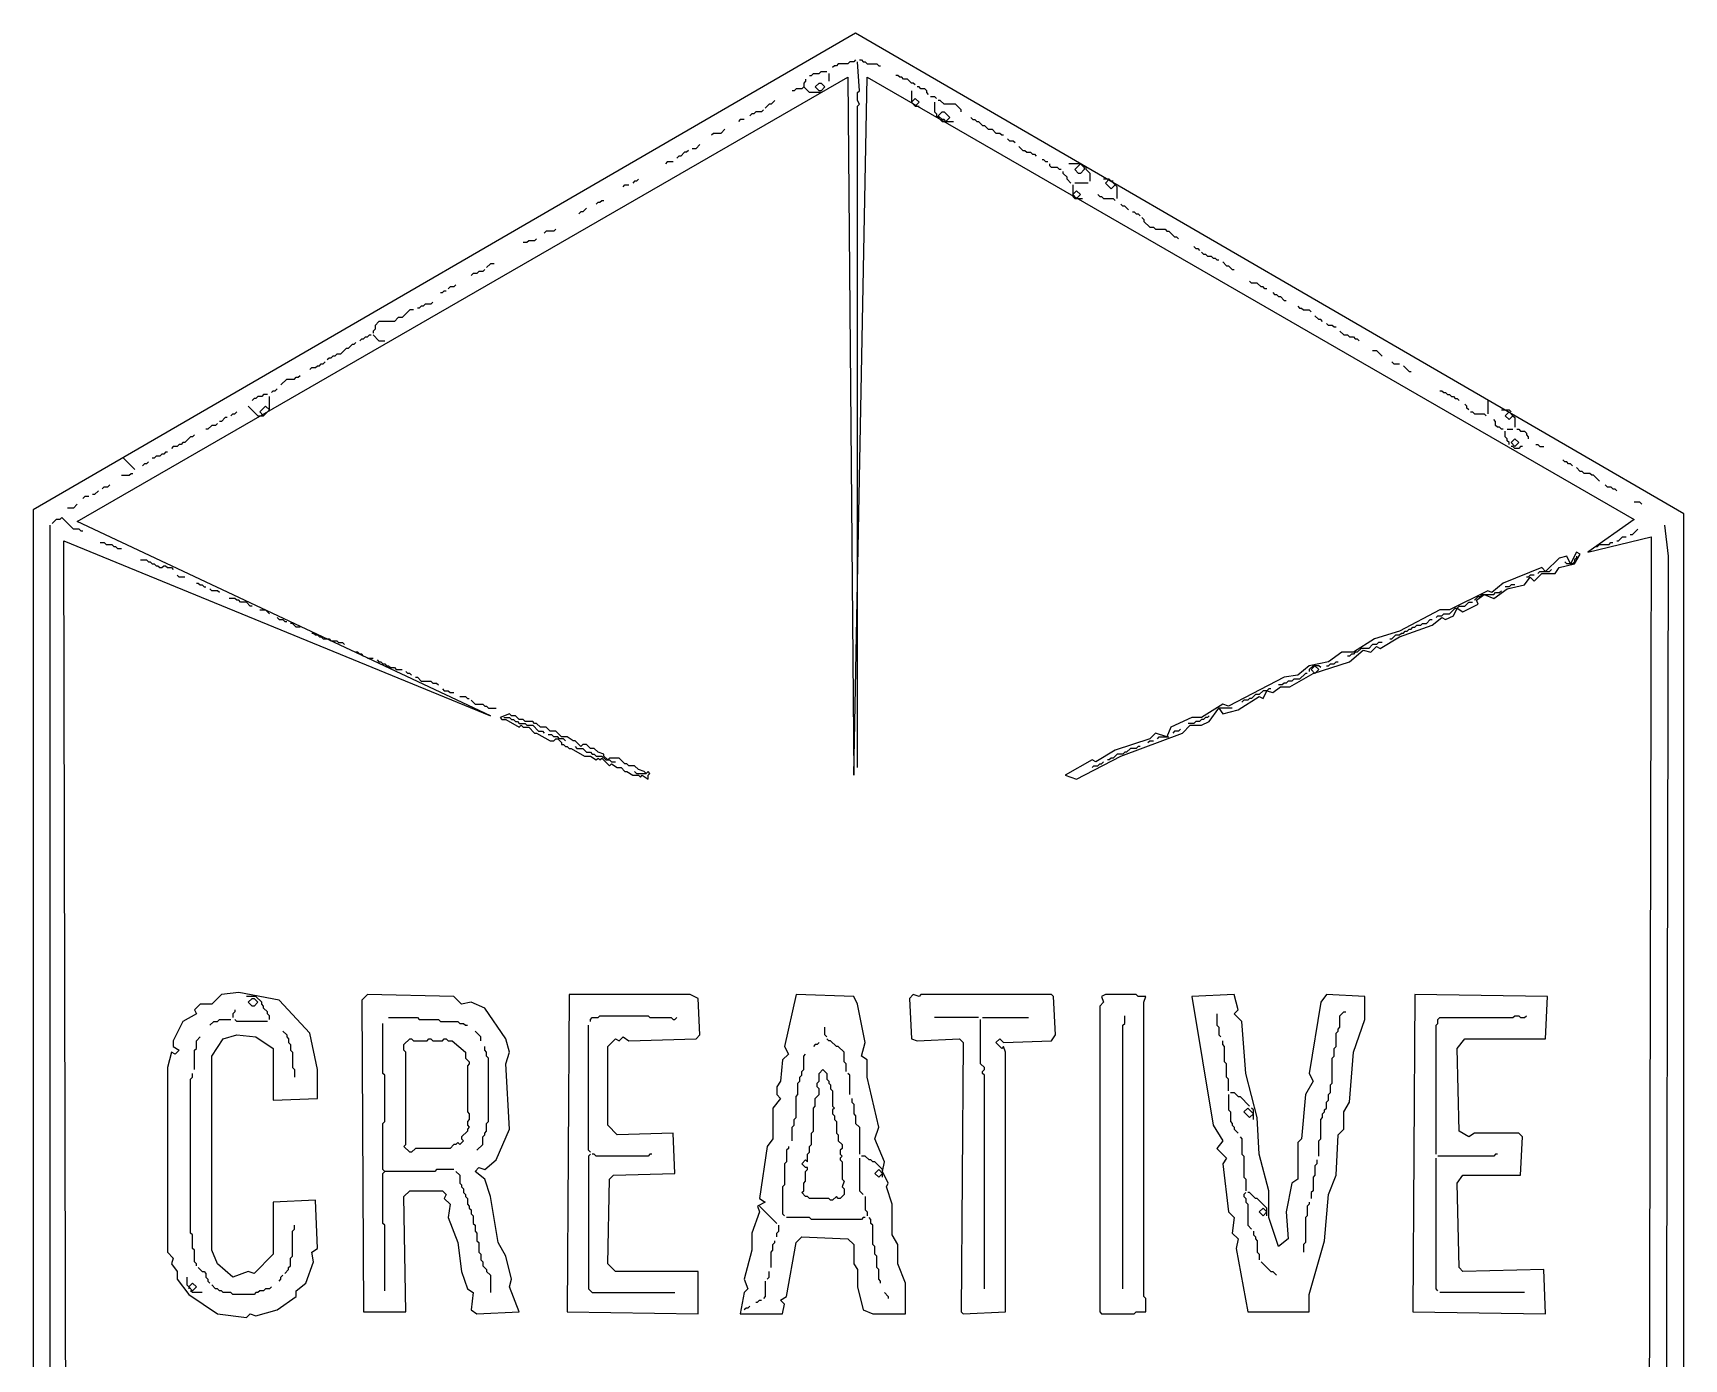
# Model space of a CAD drawing. Header units: millimetres. Extents: x 8 to 92, y 8 to 143.
# Drawn here: x 8.1 to 91.8, y 75.4 to 142.6 of the extents above; entities that cross this region are included whole.
import ezdxf

# ---------------------------------------------------------------- set-up
doc = ezdxf.new("R2010")
doc.units = ezdxf.units.MM
doc.layers.add('CENTERLINE', color=7, linetype='CONTINUOUS')

msp = doc.modelspace()

# ---------------------------------------------------------------- linework, layer by layer
at = {"layer": 'CENTERLINE'}
for points in [[(49.805068, 142.592593), (8.089669, 118.421053), (8.089669, 32.358674), (50, 8.187135), (91.812865, 32.358674), (91.812865, 118.226121)], [(49.415205, 140.350877), (49.707602, 104.97076), (50.389864, 140.350877), (89.278752, 117.933723), (86.939571, 116.276803), (90.155945, 117.05653), (89.961014, 33.820663), (87.426901, 34.405458), (89.376218, 32.748538), (50.389864, 10.42885), (50.194932, 44.931774), (49.415205, 10.42885), (9.844055, 33.820663), (9.649123, 116.861598), (31.28655, 107.992203), (10.331384, 117.836257)], [(47.758285, 139.863548), (47.953216, 140.05848), (48.050682, 140.05848), (48.245614, 139.863548), (48.050682, 139.668616), (47.953216, 139.668616)], [(52.631579, 139.083821), (52.826511, 139.278752), (53.021442, 139.083821), (52.826511, 138.888889)], [(53.996101, 138.401559), (54.191033, 138.596491), (54.288499, 138.596491), (54.580897, 138.304094), (54.385965, 138.109162), (54.288499, 138.206628), (54.191033, 138.206628)], [(61.208577, 135.964912), (61.403509, 135.769981), (61.403509, 135.672515), (61.208577, 135.477583), (61.111111, 135.477583), (60.916179, 135.672515)], [(62.475634, 134.990253), (62.670565, 135.185185), (62.962963, 134.892788), (62.768031, 134.697856)], [(60.818713, 134.405458), (61.013645, 134.60039), (61.208577, 134.405458), (61.013645, 134.210526)], [(19.883041, 123.684211), (20.077973, 123.489279), (19.785575, 123.196881), (19.590643, 123.391813)], [(82.748538, 123.196881), (82.94347, 123.391813), (83.138402, 123.196881), (82.94347, 123.001949)], [(83.040936, 121.832359), (83.235867, 122.02729), (83.430799, 121.832359), (83.235867, 121.637427)], [(86.549708, 116.179337), (86.354776, 116.276803), (86.062378, 115.692008), (85.867446, 116.081871), (85.477583, 115.984405), (84.795322, 115.302144), (84.60039, 115.497076), (82.651072, 114.717349), (82.066277, 114.230019), (81.871345, 114.327485), (79.922027, 113.352827), (79.434698, 113.352827), (77.387914, 112.280702), (76.120858, 111.890838), (75.048733, 111.208577), (74.463938, 111.208577), (73.781676, 110.721248), (72.807018, 110.526316), (72.222222, 110.038986), (71.539961, 109.94152), (68.71345, 108.479532), (68.421053, 108.576998), (67.348928, 107.894737), (66.861598, 107.894737), (65.789474, 107.407407), (65.594542, 106.920078), (65.009747, 107.11501), (64.717349, 106.822612), (62.962963, 106.237817), (61.988304, 105.653021), (61.793372, 105.750487), (60.42885, 104.97076), (61.013645, 104.775828), (63.255361, 105.945419), (66.374269, 107.11501), (66.764133, 107.504873), (67.348928, 107.504873), (67.738791, 107.699805), (68.226121, 108.382066), (68.421053, 108.089669), (69.20078, 108.2846), (70.272904, 108.966862), (70.467836, 108.869396), (70.662768, 109.259259), (70.955166, 109.161793), (71.345029, 109.454191), (71.832359, 109.454191), (73.001949, 110.136452), (74.853801, 110.721248), (75.536062, 111.306043), (75.925926, 111.208577), (76.218324, 111.500975), (76.413255, 111.403509), (77.387914, 111.988304), (79.044834, 112.573099), (79.532164, 112.962963), (79.727096, 112.865497), (80.116959, 113.060429), (80.311891, 113.450292), (80.604288, 113.255361), (81.384016, 113.645224), (81.28655, 113.840156), (81.676413, 114.132554), (82.163743, 113.937622), (82.846004, 114.424951), (83.723197, 114.619883), (84.015595, 115.009747), (84.210526, 114.814815), (84.60039, 115.204678), (85.282651, 115.204678), (85.477583, 115.497076), (86.25731, 115.692008)], [(72.904483, 110.331384), (73.099415, 110.526316), (73.294347, 110.331384), (73.099415, 110.136452)], [(31.773879, 107.894737), (31.871345, 107.797271), (32.066277, 107.797271), (32.748538, 107.407407), (32.846004, 107.504873), (32.94347, 107.407407), (33.235867, 107.407407), (33.528265, 107.11501), (33.625731, 107.11501), (34.307992, 106.725146), (34.502924, 106.725146), (34.60039, 106.822612), (34.697856, 106.822612), (34.892788, 106.62768), (34.892788, 106.530214), (34.990253, 106.530214), (35.087719, 106.432749), (35.185185, 106.432749), (35.282651, 106.335283), (35.380117, 106.335283), (36.062378, 105.945419), (36.354776, 105.945419), (36.647173, 105.750487), (36.744639, 105.847953), (36.842105, 105.750487), (36.939571, 105.847953), (37.329435, 105.45809), (37.426901, 105.555556), (37.719298, 105.360624), (37.91423, 105.360624), (38.109162, 105.165692), (38.206628, 105.165692), (38.499025, 104.97076), (38.791423, 104.97076), (38.888889, 104.873294), (38.986355, 104.97076), (39.278752, 104.775828), (39.278752, 104.97076), (39.376218, 105.068226), (39.278752, 105.165692), (39.181287, 105.068226), (39.083821, 105.165692), (38.791423, 105.263158), (38.596491, 105.45809), (38.304094, 105.45809), (38.206628, 105.555556), (38.109162, 105.555556), (37.816764, 105.847953), (37.329435, 105.847953), (37.231969, 105.750487), (37.037037, 105.945419), (37.037037, 106.042885), (36.744639, 106.140351), (36.549708, 106.335283), (36.354776, 106.335283), (36.159844, 106.530214), (35.964912, 106.530214), (35.867446, 106.432749), (35.575049, 106.725146), (35.477583, 106.725146), (35.185185, 106.920078), (34.892788, 106.920078), (34.60039, 107.212476), (34.307992, 107.212476), (34.11306, 107.407407), (33.820663, 107.407407), (33.625731, 107.602339), (33.528265, 107.602339), (33.430799, 107.699805), (33.040936, 107.699805), (32.94347, 107.797271), (32.748538, 107.797271), (32.553606, 107.992203), (32.358674, 107.992203), (32.261209, 108.089669)], [(18.518519, 93.957115), (17.641326, 93.859649), (17.153996, 93.37232), (16.569201, 93.37232), (16.276803, 93.079922), (16.374269, 92.88499), (15.692008, 92.495127), (15.204678, 91.520468), (15.204678, 91.22807), (15.497076, 91.033138), (15.302144, 90.838207), (15.107212, 90.935673), (14.912281, 90.155945), (14.912281, 80.79922), (15.204678, 80.506823), (15.107212, 80.214425), (15.39961, 79.824561), (15.39961, 79.434698), (15.984405, 78.654971), (17.446394, 77.680312), (18.908382, 77.48538), (19.103314, 77.680312), (19.395712, 77.582846), (20.467836, 77.875244), (21.442495, 78.557505), (21.442495, 78.849903), (21.929825, 79.239766), (22.319688, 80.311891), (22.222222, 80.79922), (22.51462, 80.994152), (22.417154, 83.430799), (20.272904, 83.333333), (20.272904, 80.701754), (19.298246, 79.727096), (19.005848, 79.824561), (18.226121, 79.532164), (17.446394, 80.214425), (17.153996, 80.896686), (17.153996, 90.740741), (17.738791, 91.617934), (18.421053, 91.812865), (19.395712, 91.7154), (20.272904, 91.130604), (20.272904, 88.499025), (22.51462, 88.596491), (22.51462, 90.05848), (22.124756, 91.910331), (20.565302, 93.567251)], [(25.048733, 93.859649), (24.756335, 93.567251), (24.853801, 77.777778), (26.998051, 77.777778), (26.900585, 83.625731), (27.192982, 83.918129), (28.849903, 83.918129), (29.044834, 83.723197), (28.947368, 83.528265), (29.239766, 83.235867), (29.1423, 82.553606), (29.62963, 81.28655), (29.824561, 79.824561), (30.116959, 78.947368), (30.409357, 78.752437), (30.311891, 77.875244), (30.604288, 77.680312), (32.748538, 77.777778), (32.261209, 79.044834), (32.358674, 79.434698), (32.066277, 80.604288), (31.676413, 81.28655), (31.28655, 83.625731), (30.994152, 84.502924), (30.506823, 84.892788), (30.701754, 85.087719), (30.994152, 84.990253), (31.578947, 85.477583), (32.261209, 87.037037), (32.066277, 90.350877), (32.261209, 90.935673), (32.066277, 91.617934), (30.994152, 93.177388), (30.311891, 93.469786), (29.824561, 93.37232), (29.434698, 93.762183)], [(35.282651, 93.859649), (35.185185, 77.777778), (41.812865, 77.680312), (41.812865, 79.824561), (37.621832, 79.824561), (37.231969, 80.214425), (37.329435, 84.502924), (37.524366, 84.697856), (40.643275, 84.795322), (40.545809, 86.842105), (37.719298, 86.744639), (37.231969, 87.231969), (37.231969, 91.22807), (37.621832, 91.617934), (37.816764, 91.520468), (38.011696, 91.7154), (38.304094, 91.520468), (41.7154, 91.617934), (41.910331, 91.812865), (41.812865, 93.664717), (41.423002, 93.859649)], [(46.783626, 93.859649), (46.19883, 91.22807), (46.393762, 90.838207), (46.101365, 90.545809), (46.003899, 89.473684), (45.808967, 89.181287), (45.808967, 88.791423), (46.003899, 88.596491), (45.614035, 88.109162), (45.614035, 86.549708), (45.321637, 86.159844), (44.931774, 83.528265), (45.224172, 83.333333), (44.834308, 83.138402), (44.931774, 82.846004), (44.54191, 81.773879), (44.54191, 80.896686), (44.152047, 79.434698), (44.346979, 78.947368), (44.152047, 78.752437), (43.957115, 77.680312), (46.101365, 77.680312), (46.19883, 78.167641), (46.003899, 78.362573), (46.296296, 78.557505), (46.783626, 81.28655), (47.076023, 81.578947), (49.415205, 81.481481), (49.707602, 81.189084), (49.707602, 80.214425), (49.902534, 79.922027), (49.902534, 79.044834), (50.194932, 77.875244), (50.682261, 77.680312), (52.339181, 77.680312), (52.339181, 79.239766), (51.949318, 80.214425), (51.949318, 81.189084), (51.65692, 81.676413), (51.65692, 83.235867), (51.364522, 84.11306), (51.461988, 84.307992), (51.169591, 84.892788), (51.267057, 85.380117), (50.779727, 86.549708), (50.974659, 87.134503), (50.389864, 89.668616), (50.389864, 90.545809), (50.097466, 90.740741), (50.292398, 91.423002), (49.902534, 93.37232), (49.707602, 93.762183)], [(52.729045, 93.859649), (52.534113, 93.664717), (52.631579, 91.617934), (52.923977, 91.520468), (55.068226, 91.617934), (55.263158, 91.423002), (55.165692, 77.777778), (55.263158, 77.680312), (57.407407, 77.777778), (57.407407, 90.935673), (57.309942, 91.22807), (57.212476, 91.130604), (56.920078, 91.423002), (57.11501, 91.617934), (57.309942, 91.423002), (59.746589, 91.520468), (59.94152, 91.812865), (59.844055, 93.762183), (59.746589, 93.859649), (53.118908, 93.859649), (53.021442, 93.762183)], [(62.475634, 93.859649), (62.280702, 93.762183), (62.378168, 93.469786), (62.183236, 93.274854), (62.183236, 77.777778), (62.280702, 77.680312), (63.937622, 77.680312), (64.035088, 77.777778), (64.522417, 77.777778), (64.522417, 78.460039), (64.424951, 78.557505), (64.424951, 93.469786), (64.522417, 93.762183), (64.132554, 93.762183), (64.035088, 93.859649)], [(66.861598, 93.762183), (67.933723, 87.231969), (68.421053, 86.452242), (68.128655, 86.062378), (68.615984, 85.575049), (68.421053, 85.282651), (68.71345, 82.846004), (69.005848, 82.553606), (68.908382, 81.773879), (69.20078, 81.481481), (69.103314, 80.994152), (69.688109, 77.777778), (72.807018, 77.777778), (72.807018, 78.654971), (73.586745, 81.384016), (73.781676, 83.723197), (74.17154, 84.697856), (74.269006, 86.744639), (74.561404, 87.037037), (74.561404, 87.91423), (74.853801, 88.401559), (75.048733, 90.935673), (75.633528, 92.592593), (75.633528, 93.762183), (73.684211, 93.859649), (73.391813, 93.469786), (72.807018, 89.863548), (73.001949, 89.473684), (72.612086, 88.791423), (72.417154, 86.549708), (72.222222, 86.354776), (72.222222, 84.502924), (71.929825, 84.307992), (71.637427, 82.846004), (71.734893, 81.481481), (71.247563, 81.091618), (70.760234, 82.553606), (70.760234, 83.918129), (70.272904, 85.769981), (70.175439, 87.621832), (69.590643, 89.863548), (69.395712, 92.495127), (69.005848, 92.88499), (69.20078, 93.079922), (69.005848, 93.859649)], [(78.167641, 93.859649), (78.070175, 77.777778), (84.795322, 77.680312), (84.697856, 79.922027), (80.604288, 79.824561), (80.409357, 80.019493), (80.311891, 84.307992), (80.604288, 84.697856), (83.528265, 84.697856), (83.625731, 86.647173), (83.430799, 86.842105), (81.189084, 86.842105), (80.896686, 86.647173), (80.409357, 86.939571), (80.311891, 91.130604), (80.701754, 91.617934), (84.795322, 91.617934), (84.892788, 93.762183)], [(19.005848, 93.469786), (19.20078, 93.664717), (19.298246, 93.664717), (19.493177, 93.469786), (19.298246, 93.274854), (19.20078, 93.274854)], [(27.192982, 91.617934), (27.290448, 91.617934), (27.387914, 91.520468), (28.070175, 91.520468), (28.167641, 91.617934), (28.265107, 91.617934), (28.362573, 91.520468), (28.849903, 91.520468), (28.947368, 91.617934), (29.044834, 91.617934), (29.1423, 91.520468), (29.337232, 91.520468), (30.019493, 90.935673), (30.019493, 90.643275), (30.214425, 90.448343), (30.214425, 90.350877), (30.116959, 90.253411), (30.116959, 87.91423), (30.214425, 87.816764), (30.214425, 87.524366), (30.116959, 87.426901), (30.116959, 87.231969), (30.214425, 87.134503), (30.116959, 87.037037), (30.116959, 86.939571), (29.824561, 86.647173), (29.824561, 86.549708), (29.922027, 86.452242), (29.727096, 86.25731), (29.62963, 86.354776), (29.532164, 86.25731), (29.434698, 86.25731), (29.239766, 86.062378), (27.48538, 86.062378), (27.290448, 85.867446), (27.192982, 85.867446), (26.900585, 86.159844), (26.998051, 86.25731), (26.998051, 90.935673), (26.900585, 91.033138), (26.900585, 91.325536)], [(48.148148, 90.05848), (48.34308, 89.863548), (48.34308, 89.57115), (48.440546, 89.473684), (48.440546, 89.376218), (48.538012, 89.278752), (48.538012, 89.083821), (48.635478, 88.986355), (48.635478, 88.206628), (48.732943, 88.109162), (48.635478, 88.011696), (48.635478, 87.816764), (48.732943, 87.719298), (48.732943, 87.524366), (48.830409, 87.426901), (48.830409, 86.842105), (48.927875, 86.744639), (48.927875, 86.452242), (49.122807, 86.25731), (49.122807, 86.062378), (49.025341, 85.964912), (49.025341, 85.769981), (49.122807, 85.672515), (49.025341, 85.575049), (49.025341, 85.477583), (49.122807, 85.380117), (49.122807, 84.502924), (49.220273, 84.405458), (49.122807, 84.11306), (49.220273, 84.015595), (49.220273, 83.723197), (49.025341, 83.528265), (48.927875, 83.528265), (48.830409, 83.625731), (48.635478, 83.430799), (48.538012, 83.430799), (48.440546, 83.528265), (47.465887, 83.528265), (47.368421, 83.625731), (47.270955, 83.625731), (47.076023, 83.820663), (47.173489, 83.918129), (47.173489, 84.307992), (47.270955, 84.405458), (47.270955, 84.892788), (47.368421, 84.990253), (47.368421, 85.087719), (47.270955, 85.087719), (47.076023, 85.282651), (47.270955, 85.477583), (47.368421, 85.380117), (47.368421, 85.769981), (47.465887, 85.867446), (47.465887, 86.159844), (47.563353, 86.25731), (47.563353, 86.842105), (47.660819, 86.939571), (47.660819, 88.109162), (47.758285, 88.206628), (47.758285, 88.596491), (47.953216, 88.791423), (47.953216, 89.083821), (47.85575, 89.181287), (47.85575, 89.376218), (47.953216, 89.473684), (47.953216, 89.863548)], [(69.493177, 87.91423), (69.688109, 88.109162), (69.980507, 87.816764), (69.785575, 87.621832)], [(50.779727, 84.795322), (50.974659, 84.990253), (51.169591, 84.795322), (50.974659, 84.60039)], [(70.272904, 82.846004), (70.467836, 83.040936), (70.662768, 82.846004), (70.467836, 82.651072)], [(15.984405, 79.044834), (16.179337, 79.239766), (16.374269, 79.044834), (16.179337, 78.849903)]]:
    msp.add_lwpolyline(points, close=True, dxfattribs=at)
for points in [[(49.805068, 141.22807), (49.707602, 141.130604), (49.512671, 141.130604), (49.415205, 141.033138), (48.927875, 141.033138), (48.830409, 140.935673), (48.732943, 140.935673), (48.635478, 140.838207)], [(49.902534, 105.360624), (49.902534, 138.888889), (50, 138.986355), (49.902534, 139.181287), (49.902534, 139.57115), (50, 139.668616), (49.902534, 141.130604)], [(50, 141.22807), (50.097466, 141.22807), (50.194932, 141.130604), (50.292398, 141.130604), (50.389864, 141.033138), (50.877193, 141.033138), (50.974659, 140.935673), (51.072125, 140.935673)], [(47.173489, 139.863548), (47.076023, 139.766082), (46.783626, 139.766082), (46.68616, 139.668616), (46.588694, 139.668616)], [(47.270955, 140.253411), (47.270955, 140.155945), (47.173489, 140.05848), (47.173489, 139.863548)], [(48.050682, 139.57115), (47.465887, 139.57115), (47.173489, 139.863548)], [(47.465887, 140.448343), (47.563353, 140.448343), (47.660819, 140.545809), (47.953216, 140.545809), (48.050682, 140.643275), (48.34308, 140.643275)], [(48.440546, 140.545809), (48.440546, 140.155945)], [(52.826511, 139.961014), (52.729045, 140.05848), (52.631579, 140.05848), (52.436647, 140.253411), (52.241715, 140.253411), (52.14425, 140.350877), (52.046784, 140.350877), (51.949318, 140.448343), (51.851852, 140.448343)], [(53.508772, 139.473684), (53.411306, 139.57115), (53.411306, 139.668616), (53.31384, 139.766082), (53.118908, 139.766082), (53.021442, 139.863548), (52.923977, 139.863548)], [(45.711501, 139.181287), (45.516569, 138.986355), (45.419103, 138.986355), (45.224172, 138.791423)], [(52.631579, 139.668616), (52.631579, 139.083821)], [(52.729045, 138.986355), (52.826511, 138.888889), (53.021442, 138.888889)], [(53.606238, 139.376218), (53.80117, 139.376218), (53.898635, 139.278752)], [(53.80117, 139.083821), (53.80117, 138.596491), (53.898635, 138.499025), (53.898635, 138.401559), (54.191033, 138.109162), (54.775828, 138.109162)], [(55.165692, 138.596491), (55.165692, 138.693957), (54.873294, 138.986355), (54.288499, 138.986355), (54.093567, 139.181287), (53.996101, 139.181287)], [(44.152047, 138.206628), (43.957115, 138.206628), (43.859649, 138.109162)], [(45.126706, 138.693957), (45.02924, 138.596491), (44.736842, 138.596491), (44.639376, 138.499025), (44.54191, 138.499025), (44.444444, 138.401559)], [(55.653021, 138.304094), (55.750487, 138.206628), (55.847953, 138.206628), (55.945419, 138.109162), (56.042885, 138.109162), (56.237817, 137.91423), (56.335283, 137.91423), (56.530214, 137.719298), (56.725146, 137.719298), (56.920078, 137.524366), (57.11501, 137.524366), (57.212476, 137.426901), (57.309942, 137.426901)], [(42.495127, 137.426901), (42.592593, 137.524366), (42.982456, 137.524366), (43.177388, 137.719298)], [(41.325536, 136.647173), (41.22807, 136.549708), (41.130604, 136.549708), (40.935673, 136.354776), (40.838207, 136.354776), (40.740741, 136.25731)], [(41.520468, 136.744639), (41.7154, 136.744639), (41.910331, 136.939571)], [(57.504873, 137.231969), (57.602339, 137.134503), (57.797271, 137.134503), (57.894737, 137.037037)], [(58.089669, 136.842105), (58.2846, 136.647173), (58.382066, 136.647173), (58.479532, 136.549708), (58.674464, 136.549708), (58.77193, 136.452242), (58.869396, 136.452242), (58.966862, 136.354776)], [(40.545809, 136.062378), (40.253411, 136.062378), (40.155945, 135.964912)], [(59.551657, 136.062378), (59.454191, 136.062378), (59.356725, 136.159844), (59.259259, 136.159844)], [(60.233918, 135.672515), (60.136452, 135.672515), (60.038986, 135.769981), (59.746589, 135.769981), (59.649123, 135.867446), (59.649123, 135.964912)], [(61.208577, 135.964912), (60.623782, 135.964912)], [(61.695906, 135.087719), (61.695906, 135.477583), (61.500975, 135.672515), (61.500975, 135.769981), (61.403509, 135.867446)], [(38.011696, 134.795322), (38.109162, 134.892788), (38.304094, 134.892788)], [(38.791423, 135.185185), (38.693957, 135.087719), (38.596491, 135.087719), (38.499025, 134.990253)], [(60.721248, 134.990253), (60.526316, 135.185185), (60.526316, 135.282651), (60.331384, 135.477583), (60.331384, 135.575049)], [(60.818713, 134.892788), (60.818713, 134.307992), (60.916179, 134.210526), (61.306043, 134.210526)], [(61.598441, 134.990253), (60.916179, 134.990253)], [(62.865497, 135.087719), (62.768031, 135.087719), (62.670565, 135.185185), (62.378168, 135.185185)], [(63.060429, 134.210526), (63.060429, 134.795322), (62.962963, 134.892788), (62.962963, 134.990253)], [(36.647173, 133.918129), (36.744639, 134.015595), (36.842105, 134.015595), (36.939571, 134.11306), (37.037037, 134.11306)], [(62.08577, 134.405458), (62.183236, 134.307992), (62.280702, 134.307992), (62.378168, 134.210526), (62.865497, 134.210526), (62.962963, 134.11306)], [(36.159844, 133.723197), (35.964912, 133.528265), (35.867446, 133.528265), (35.769981, 133.430799)], [(63.645224, 133.625731), (63.450292, 133.820663), (63.352827, 133.820663), (63.255361, 133.918129)], [(63.840156, 133.528265), (63.937622, 133.528265), (64.035088, 133.430799), (64.132554, 133.430799), (64.230019, 133.333333)], [(64.327485, 133.235867), (64.424951, 133.138402), (64.424951, 133.040936), (64.717349, 132.748538), (64.912281, 132.748538), (65.009747, 132.651072), (65.497076, 132.651072), (65.594542, 132.553606), (65.692008, 132.553606), (65.984405, 132.261209), (66.081871, 132.261209), (66.179337, 132.163743)], [(34.60039, 132.651072), (34.502924, 132.553606), (34.11306, 132.553606), (34.015595, 132.45614)], [(33.625731, 132.163743), (33.528265, 132.066277), (33.235867, 132.066277), (33.138402, 131.968811), (32.94347, 131.968811)], [(66.959064, 131.773879), (67.05653, 131.676413), (67.153996, 131.676413), (67.251462, 131.578947)], [(67.348928, 131.481481), (67.446394, 131.384016), (67.54386, 131.384016), (67.641326, 131.28655), (67.836257, 131.28655), (67.933723, 131.189084), (68.031189, 131.189084), (68.128655, 131.091618), (68.226121, 131.091618)], [(31.481481, 130.896686), (31.28655, 130.896686), (31.091618, 130.701754)], [(68.421053, 130.994152), (68.615984, 130.79922), (68.71345, 130.79922), (68.908382, 130.604288), (69.005848, 130.604288)], [(29.532164, 129.824561), (29.434698, 129.727096), (29.239766, 129.727096), (29.1423, 129.62963)], [(30.994152, 130.604288), (30.896686, 130.506823), (30.701754, 130.506823), (30.604288, 130.409357), (30.409357, 130.409357), (30.311891, 130.311891)], [(70.662768, 129.62963), (70.565302, 129.62963), (70.467836, 129.727096), (70.37037, 129.727096), (70.175439, 129.922027), (69.883041, 129.922027), (69.785575, 130.019493)], [(28.362573, 128.947368), (28.265107, 128.849903), (27.97271, 128.849903), (27.875244, 128.752437), (27.777778, 128.752437), (27.680312, 128.654971), (27.582846, 128.654971)], [(28.752437, 129.434698), (28.849903, 129.434698), (28.947368, 129.532164), (29.044834, 129.532164)], [(70.955166, 129.434698), (71.052632, 129.337232), (71.150097, 129.337232), (71.247563, 129.239766), (71.345029, 129.239766), (71.539961, 129.044834), (71.637427, 129.044834)], [(27.387914, 128.557505), (27.192982, 128.557505), (26.803119, 128.167641), (26.608187, 128.167641), (26.413255, 127.97271), (25.633528, 127.97271), (25.438596, 127.777778), (25.438596, 127.582846), (25.341131, 127.48538), (25.341131, 127.387914)], [(72.222222, 128.752437), (72.319688, 128.654971), (72.417154, 128.654971), (72.51462, 128.557505), (72.807018, 128.557505), (72.904483, 128.460039)], [(73.489279, 127.97271), (73.391813, 128.070175), (73.294347, 128.070175), (73.099415, 128.265107)], [(24.658869, 126.998051), (24.756335, 127.095517), (24.853801, 127.095517), (24.951267, 127.192982), (25.048733, 127.192982), (25.146199, 127.290448), (25.243665, 127.290448)], [(25.341131, 127.290448), (25.633528, 126.998051), (25.925926, 126.998051)], [(74.17154, 127.680312), (74.074074, 127.680312), (73.976608, 127.777778), (73.781676, 127.777778), (73.684211, 127.875244)], [(74.366472, 127.48538), (74.561404, 127.290448), (74.756335, 127.290448), (74.853801, 127.192982), (75.048733, 127.192982), (75.146199, 127.095517), (75.243665, 127.095517), (75.341131, 126.998051)], [(24.463938, 126.900585), (24.366472, 126.803119), (24.269006, 126.803119), (24.074074, 126.608187), (23.976608, 126.608187), (23.684211, 126.315789), (23.489279, 126.315789), (23.391813, 126.218324), (23.294347, 126.218324), (23.196881, 126.120858), (23.099415, 126.120858), (23.001949, 126.023392)], [(76.023392, 126.510721), (76.218324, 126.510721), (76.510721, 126.218324)], [(22.124756, 125.536062), (22.222222, 125.633528), (22.417154, 125.633528), (22.51462, 125.730994), (22.612086, 125.730994), (22.709552, 125.82846), (22.807018, 125.82846), (22.904483, 125.925926)], [(76.998051, 125.925926), (77.095517, 125.82846), (77.387914, 125.82846)], [(77.582846, 125.730994), (77.875244, 125.438596), (77.97271, 125.438596)], [(20.662768, 124.756335), (20.955166, 125.048733), (21.345029, 125.048733), (21.442495, 125.146199), (21.539961, 125.146199), (21.637427, 125.243665)], [(19.980507, 124.269006), (19.785575, 124.269006), (19.688109, 124.17154), (19.493177, 124.17154), (19.395712, 124.074074), (19.298246, 124.074074), (19.20078, 123.976608)], [(19.883041, 123.294347), (20.077973, 123.489279), (20.077973, 124.17154)], [(20.175439, 124.366472), (20.272904, 124.463938), (20.37037, 124.463938), (20.467836, 124.561404)], [(79.434698, 124.463938), (79.532164, 124.463938), (79.62963, 124.366472), (79.727096, 124.366472), (79.824561, 124.269006), (79.922027, 124.269006), (80.019493, 124.17154), (80.116959, 124.17154), (80.214425, 124.074074), (80.311891, 124.074074), (80.409357, 123.976608)], [(81.871345, 123.976608), (81.871345, 123.294347)], [(17.933723, 123.099415), (17.836257, 123.099415), (17.641326, 122.904483), (17.54386, 122.904483)], [(18.128655, 123.196881), (18.226121, 123.294347), (18.323587, 123.294347), (18.421053, 123.391813)], [(19.005848, 123.684211), (19.493177, 123.196881), (19.785575, 123.196881)], [(80.896686, 123.489279), (80.79922, 123.586745), (80.79922, 123.684211), (80.701754, 123.781676)], [(80.994152, 123.391813), (81.091618, 123.391813), (81.189084, 123.294347), (81.676413, 123.294347), (81.773879, 123.196881)], [(82.553606, 123.489279), (82.94347, 123.489279), (83.040936, 123.391813)], [(83.138402, 123.196881), (83.235867, 123.099415), (83.235867, 122.612086)], [(17.446394, 122.807018), (17.348928, 122.709552), (17.153996, 122.709552), (16.959064, 122.51462), (16.861598, 122.51462)], [(82.651072, 122.51462), (82.553606, 122.51462), (82.45614, 122.612086), (82.358674, 122.612086), (82.261209, 122.709552), (82.261209, 122.904483), (82.163743, 123.001949)], [(82.94347, 121.734893), (82.94347, 121.832359), (82.846004, 121.929825), (82.846004, 122.02729), (82.748538, 122.124756), (82.748538, 122.417154)], [(82.846004, 122.51462), (83.138402, 122.51462)], [(83.333333, 122.51462), (83.430799, 122.51462), (83.528265, 122.417154), (83.723197, 122.417154), (83.820663, 122.319688), (83.820663, 122.222222), (83.918129, 122.124756), (83.918129, 122.02729)], [(16.276803, 122.222222), (16.179337, 122.124756), (16.081871, 122.124756), (15.789474, 121.832359), (15.692008, 121.832359), (15.594542, 121.734893), (15.497076, 121.734893), (15.39961, 121.637427), (15.204678, 121.637427), (15.107212, 121.539961)], [(83.625731, 121.637427), (83.528265, 121.637427), (83.430799, 121.539961), (83.235867, 121.539961), (83.138402, 121.637427), (83.040936, 121.637427)], [(84.307992, 121.734893), (84.405458, 121.734893), (84.502924, 121.637427), (84.697856, 121.637427)], [(12.670565, 121.052632), (13.255361, 120.467836)], [(13.937622, 120.8577), (13.840156, 120.760234), (13.74269, 120.760234), (13.645224, 120.662768)], [(14.912281, 121.345029), (14.814815, 121.345029), (14.717349, 121.247563), (14.619883, 121.247563), (14.522417, 121.150097), (14.327485, 121.150097), (14.230019, 121.052632), (14.132554, 121.052632)], [(86.159844, 120.662768), (86.062378, 120.760234), (85.964912, 120.760234), (85.867446, 120.8577), (85.769981, 120.8577), (85.672515, 120.955166)], [(87.524366, 119.883041), (87.231969, 120.175439), (87.134503, 120.175439), (87.037037, 120.272904), (86.744639, 120.272904), (86.647173, 120.37037), (86.549708, 120.37037), (86.354776, 120.565302)], [(12.573099, 120.175439), (12.962963, 120.175439), (13.060429, 120.272904), (13.157895, 120.272904)], [(10.916179, 119.103314), (10.721248, 119.103314), (10.623782, 119.005848)], [(11.403509, 119.395712), (11.208577, 119.20078), (11.111111, 119.20078)], [(11.598441, 119.493177), (11.695906, 119.590643), (11.890838, 119.590643), (11.988304, 119.688109)], [(87.816764, 119.688109), (87.91423, 119.590643), (88.109162, 119.590643), (88.206628, 119.493177), (88.304094, 119.493177), (88.401559, 119.395712)], [(10.331384, 118.71345), (10.136452, 118.518519), (9.844055, 118.518519)], [(89.668616, 118.71345), (89.57115, 118.810916), (89.278752, 118.810916)], [(8.966862, 33.333333), (8.966862, 117.641326)], [(9.551657, 118.031189), (9.454191, 117.933723), (9.259259, 117.933723), (9.064327, 117.738791)], [(10.623782, 117.348928), (10.526316, 117.348928), (10.42885, 117.446394), (10.136452, 117.446394), (9.551657, 118.031189)], [(89.473684, 117.446394), (89.181287, 117.153996), (89.083821, 117.153996)], [(90.838207, 33.138402), (91.033138, 116.081871), (90.838207, 117.641326)], [(11.500975, 116.764133), (11.695906, 116.764133), (11.793372, 116.666667), (12.08577, 116.666667), (12.183236, 116.569201), (12.280702, 116.569201), (12.378168, 116.471735), (12.573099, 116.471735)], [(87.329435, 116.569201), (87.426901, 116.569201), (87.524366, 116.666667), (88.011696, 116.666667), (88.109162, 116.764133), (88.206628, 116.764133)], [(88.401559, 116.861598), (88.499025, 116.861598), (88.693957, 117.05653), (88.888889, 117.05653)], [(13.547758, 115.88694), (13.840156, 115.88694), (13.937622, 115.789474), (14.035088, 115.789474), (14.132554, 115.692008), (14.230019, 115.692008), (14.327485, 115.594542), (14.424951, 115.594542), (14.522417, 115.497076), (14.619883, 115.497076), (14.717349, 115.594542), (14.814815, 115.594542), (14.912281, 115.497076), (15.107212, 115.497076), (15.204678, 115.39961)], [(86.354776, 116.081871), (86.354776, 115.984405), (86.25731, 115.88694), (86.25731, 115.789474), (86.159844, 115.692008), (85.867446, 115.692008), (85.769981, 115.789474)], [(15.789474, 115.009747), (15.497076, 115.009747), (15.39961, 115.107212)], [(16.374269, 114.717349), (16.471735, 114.717349), (16.569201, 114.619883), (16.666667, 114.619883), (16.764133, 114.522417), (16.861598, 114.522417)], [(84.210526, 115.107212), (84.015595, 115.107212), (83.918129, 115.009747), (83.820663, 115.009747)], [(84.405458, 115.204678), (84.502924, 115.302144), (84.990253, 115.302144), (85.087719, 115.39961)], [(17.54386, 114.230019), (17.446394, 114.327485), (17.153996, 114.327485), (17.05653, 114.424951)], [(19.20078, 113.547758), (19.103314, 113.547758), (18.908382, 113.74269), (18.615984, 113.74269), (18.518519, 113.840156), (18.421053, 113.840156), (18.323587, 113.937622), (18.031189, 113.937622)], [(81.189084, 113.840156), (81.384016, 114.035088), (81.481481, 114.035088), (81.578947, 114.132554), (82.163743, 114.132554), (82.261209, 114.230019), (82.45614, 114.230019), (82.553606, 114.327485)], [(83.235867, 114.619883), (83.040936, 114.619883), (82.94347, 114.522417), (82.748538, 114.522417)], [(19.590643, 113.352827), (19.883041, 113.352827), (20.077973, 113.157895)], [(79.239766, 112.962963), (79.337232, 113.060429), (79.532164, 113.060429), (79.62963, 113.157895), (79.922027, 113.157895), (80.214425, 113.450292), (80.311891, 113.450292), (80.409357, 113.547758), (80.701754, 113.547758), (80.896686, 113.74269), (81.091618, 113.74269)], [(20.467836, 112.962963), (20.565302, 112.865497), (20.760234, 112.865497), (20.8577, 112.768031), (20.955166, 112.768031)], [(21.637427, 112.475634), (21.442495, 112.475634), (21.247563, 112.670565), (21.150097, 112.670565)], [(76.900585, 111.890838), (76.998051, 111.890838), (77.192982, 112.08577), (77.387914, 112.08577), (77.48538, 112.183236), (77.582846, 112.183236), (77.680312, 112.280702), (77.777778, 112.280702), (77.875244, 112.378168), (77.97271, 112.378168), (78.070175, 112.475634), (78.167641, 112.475634), (78.265107, 112.573099), (78.460039, 112.573099), (78.557505, 112.670565), (78.752437, 112.670565), (78.947368, 112.865497), (79.044834, 112.865497)], [(22.222222, 112.183236), (22.319688, 112.183236), (22.417154, 112.08577), (22.51462, 112.08577), (22.612086, 111.988304), (22.709552, 111.988304), (22.807018, 111.890838), (23.099415, 111.890838), (23.196881, 111.793372), (23.489279, 111.793372), (23.586745, 111.695906), (23.781676, 111.695906), (23.879142, 111.598441)], [(76.510721, 111.695906), (76.315789, 111.695906), (76.218324, 111.598441), (76.023392, 111.598441), (75.82846, 111.403509), (75.438596, 111.403509), (75.243665, 111.208577), (75.146199, 111.208577), (75.048733, 111.111111), (74.951267, 111.111111), (74.853801, 111.013645), (74.756335, 111.013645)], [(24.853801, 111.013645), (24.756335, 111.111111), (24.658869, 111.111111), (24.561404, 111.208577), (24.463938, 111.208577)], [(25.048733, 110.916179), (25.341131, 110.916179)], [(25.536062, 110.818713), (25.633528, 110.721248), (25.730994, 110.721248), (25.82846, 110.623782), (25.925926, 110.623782), (26.023392, 110.526316), (26.120858, 110.526316), (26.218324, 110.42885), (26.413255, 110.42885), (26.510721, 110.331384), (26.803119, 110.331384)], [(73.391813, 110.42885), (73.294347, 110.526316), (73.001949, 110.526316), (72.807018, 110.331384), (72.807018, 110.233918)], [(73.684211, 110.526316), (73.781676, 110.526316), (73.879142, 110.623782), (74.074074, 110.623782), (74.17154, 110.721248), (74.269006, 110.721248)], [(27.290448, 110.038986), (27.192982, 110.136452), (27.095517, 110.136452), (26.998051, 110.233918)], [(27.48538, 109.94152), (27.582846, 109.94152), (27.777778, 109.746589), (28.265107, 109.746589), (28.362573, 109.649123), (28.557505, 109.649123), (28.654971, 109.551657)], [(72.709552, 110.136452), (72.612086, 110.136452), (72.319688, 109.844055), (72.02729, 109.844055), (71.929825, 109.746589), (71.734893, 109.746589), (71.637427, 109.649123), (71.539961, 109.649123), (71.442495, 109.551657), (71.247563, 109.551657)], [(28.849903, 109.356725), (28.947368, 109.259259), (29.1423, 109.259259), (29.239766, 109.161793), (29.434698, 109.161793)], [(29.727096, 108.966862), (30.019493, 108.966862), (30.116959, 108.869396), (30.214425, 108.869396)], [(70.8577, 109.356725), (70.760234, 109.356725), (70.662768, 109.259259), (70.467836, 109.259259), (70.272904, 109.064327), (70.077973, 109.064327), (69.883041, 108.869396), (69.785575, 108.869396), (69.688109, 108.77193), (69.493177, 108.77193), (69.395712, 108.674464)], [(30.311891, 108.77193), (30.506823, 108.576998), (30.896686, 108.576998), (30.994152, 108.479532), (31.091618, 108.479532), (31.189084, 108.382066), (31.578947, 108.382066)], [(68.908382, 108.382066), (68.226121, 108.382066)], [(31.968811, 107.894737), (32.261209, 107.894737), (32.358674, 107.797271), (32.45614, 107.797271), (32.553606, 107.699805), (32.651072, 107.699805), (32.748538, 107.602339), (33.040936, 107.602339), (33.138402, 107.504873), (33.430799, 107.504873), (33.723197, 107.212476), (33.918129, 107.212476), (34.015595, 107.11501)], [(66.276803, 107.309942), (66.179337, 107.212476), (65.984405, 107.212476), (65.88694, 107.11501)], [(67.738791, 107.992203), (67.641326, 107.894737), (67.54386, 107.894737), (67.446394, 107.797271), (67.348928, 107.797271), (67.251462, 107.699805), (67.05653, 107.699805), (66.959064, 107.602339), (66.666667, 107.602339)], [(35.087719, 106.725146), (34.990253, 106.822612), (34.795322, 106.822612), (34.697856, 106.920078), (34.502924, 106.920078), (34.405458, 107.017544), (34.210526, 107.017544)], [(35.575049, 106.432749), (35.672515, 106.335283), (35.964912, 106.335283), (36.159844, 106.140351), (36.354776, 106.140351), (36.452242, 106.042885), (36.549708, 106.042885), (36.647173, 105.945419), (36.939571, 105.945419), (37.134503, 105.750487), (37.329435, 105.750487), (37.426901, 105.653021), (37.621832, 105.653021)], [(64.230019, 106.432749), (64.132554, 106.432749), (64.035088, 106.335283), (63.74269, 106.335283), (63.547758, 106.140351), (63.450292, 106.140351), (63.352827, 106.042885), (63.060429, 106.042885), (62.865497, 105.847953), (62.768031, 105.847953), (62.670565, 105.750487), (62.573099, 105.750487)], [(64.619883, 106.62768), (64.717349, 106.725146), (64.912281, 106.725146)], [(65.107212, 106.822612), (65.204678, 106.920078), (65.692008, 106.920078)], [(61.793372, 105.360624), (61.890838, 105.45809), (62.08577, 105.45809), (62.183236, 105.555556), (62.280702, 105.555556), (62.378168, 105.653021)], [(38.596491, 105.165692), (38.693957, 105.068226), (39.181287, 105.068226)], [(18.323587, 93.079922), (18.323587, 92.982456), (18.226121, 92.88499), (18.226121, 92.690058)], [(20.077973, 92.592593), (20.077973, 92.787524), (19.980507, 92.88499), (19.980507, 92.982456), (19.785575, 93.177388), (19.785575, 93.274854), (19.688109, 93.37232), (19.688109, 93.469786), (19.395712, 93.762183), (18.908382, 93.762183)], [(73.294347, 85.672515), (73.294347, 86.452242), (73.391813, 86.549708), (73.391813, 87.524366), (73.489279, 87.621832), (73.489279, 87.816764), (73.586745, 87.91423), (73.586745, 88.011696), (73.684211, 88.109162), (73.684211, 88.401559), (73.781676, 88.499025), (73.781676, 88.791423), (73.879142, 88.888889), (73.879142, 89.278752), (73.976608, 89.376218), (73.976608, 90.643275), (74.074074, 90.740741), (74.074074, 91.130604), (74.17154, 91.22807), (74.17154, 91.910331), (74.269006, 92.007797), (74.269006, 92.105263), (74.366472, 92.202729), (74.366472, 92.787524), (74.561404, 92.982456), (74.658869, 92.982456)], [(17.05653, 92.300195), (17.251462, 92.495127), (17.446394, 92.495127), (17.54386, 92.592593), (18.128655, 92.592593)], [(19.980507, 92.495127), (18.421053, 92.495127), (18.323587, 92.592593)], [(25.925926, 84.892788), (25.82846, 84.990253), (25.82846, 87.329435), (25.925926, 87.426901), (25.925926, 89.766082), (25.82846, 89.863548), (25.82846, 92.397661)], [(26.120858, 92.690058), (27.582846, 92.690058), (27.680312, 92.592593), (28.654971, 92.592593), (28.752437, 92.495127), (29.62963, 92.495127), (29.727096, 92.397661), (29.922027, 92.397661), (30.019493, 92.300195), (30.116959, 92.300195)], [(36.354776, 85.867446), (36.25731, 85.964912), (36.25731, 92.300195)], [(36.354776, 92.495127), (36.354776, 92.592593), (36.452242, 92.690058), (36.744639, 92.690058), (36.842105, 92.787524), (39.278752, 92.787524), (39.376218, 92.690058), (40.448343, 92.690058), (40.545809, 92.592593), (40.643275, 92.592593), (40.740741, 92.690058)], [(48.34308, 91.7154), (48.245614, 91.812865), (48.245614, 92.202729)], [(56.042885, 92.690058), (53.80117, 92.690058)], [(56.335283, 78.947368), (56.335283, 89.766082), (56.237817, 89.863548), (56.237817, 89.961014), (56.335283, 90.05848), (56.335283, 90.155945), (56.140351, 90.350877), (56.140351, 92.592593)], [(56.237817, 92.690058), (58.576998, 92.690058)], [(63.352827, 78.947368), (63.352827, 92.300195), (63.450292, 92.397661), (63.450292, 92.787524)], [(68.128655, 92.88499), (68.128655, 92.300195), (68.226121, 92.202729), (68.226121, 91.812865), (68.323587, 91.7154)], [(79.239766, 85.769981), (79.239766, 92.300195), (79.337232, 92.397661), (79.337232, 92.592593), (79.434698, 92.690058), (83.138402, 92.690058), (83.235867, 92.787524), (83.430799, 92.787524), (83.528265, 92.690058), (83.723197, 92.690058), (83.820663, 92.787524)], [(16.276803, 90.05848), (16.276803, 91.033138), (16.374269, 91.130604), (16.374269, 91.520468), (16.569201, 91.7154)], [(20.760234, 92.007797), (20.955166, 91.812865), (20.955166, 91.7154), (21.052632, 91.617934), (21.052632, 91.423002), (21.150097, 91.325536), (21.150097, 91.033138), (21.247563, 90.935673), (21.247563, 90.155945), (21.345029, 90.05848), (21.345029, 89.668616)], [(30.79922, 91.520468), (30.79922, 91.7154), (30.506823, 92.007797)], [(47.953216, 91.423002), (47.85575, 91.325536), (47.758285, 91.325536), (47.660819, 91.22807)], [(49.317739, 89.961014), (49.317739, 90.350877), (49.220273, 90.448343), (49.220273, 90.935673), (48.927875, 91.22807), (48.830409, 91.22807), (48.538012, 91.520468), (48.440546, 91.520468), (48.34308, 91.617934)], [(68.71345, 88.986355), (68.71345, 89.57115), (68.615984, 89.668616), (68.615984, 90.350877), (68.518519, 90.448343), (68.518519, 91.22807), (68.421053, 91.325536), (68.421053, 91.520468)], [(30.604288, 85.964912), (30.896686, 86.25731), (30.896686, 86.647173), (30.994152, 86.744639), (30.994152, 86.842105), (31.091618, 86.939571), (31.091618, 87.329435), (31.189084, 87.426901), (31.189084, 90.643275), (31.091618, 90.740741), (31.091618, 90.935673), (30.994152, 91.033138), (30.994152, 91.22807)], [(46.588694, 86.452242), (46.588694, 87.134503), (46.68616, 87.231969), (46.68616, 87.524366), (46.783626, 87.621832), (46.783626, 88.693957), (46.881092, 88.791423), (46.881092, 89.376218), (46.978558, 89.473684), (46.978558, 89.668616), (47.076023, 89.766082), (47.076023, 89.961014), (47.173489, 90.05848), (47.173489, 90.740741), (47.270955, 90.838207)], [(16.374269, 80.116959), (16.374269, 80.214425), (16.276803, 80.311891), (16.276803, 80.896686), (16.179337, 80.994152), (16.179337, 81.676413), (16.081871, 81.773879), (16.081871, 89.57115), (16.179337, 89.668616), (16.179337, 89.863548)], [(49.512671, 88.791423), (49.512671, 89.766082), (49.415205, 89.863548)], [(68.71345, 88.791423), (68.71345, 88.011696), (68.810916, 87.91423), (68.810916, 87.426901), (68.908382, 87.329435), (68.908382, 87.231969), (69.005848, 87.134503), (69.005848, 87.037037), (69.20078, 86.842105)], [(68.810916, 88.888889), (69.005848, 88.888889), (69.20078, 88.693957), (69.298246, 88.693957), (69.785575, 88.206628)], [(49.610136, 88.596491), (49.610136, 88.401559), (49.707602, 88.304094), (49.707602, 87.816764), (49.805068, 87.719298), (49.805068, 87.329435), (50, 87.134503), (50, 85.769981)], [(69.980507, 87.524366), (69.980507, 88.011696), (69.883041, 88.109162)], [(69.298246, 86.647173), (69.395712, 86.549708), (69.395712, 85.769981), (69.493177, 85.672515), (69.493177, 84.60039), (69.590643, 84.502924), (69.590643, 83.918129)], [(36.354776, 85.769981), (36.25731, 85.672515), (36.25731, 78.947368), (36.452242, 78.752437), (40.643275, 78.752437)], [(39.473684, 85.769981), (39.376218, 85.769981), (39.278752, 85.672515), (36.647173, 85.672515), (36.549708, 85.769981), (36.452242, 85.769981)], [(46.393762, 86.159844), (46.393762, 86.062378), (46.296296, 85.964912), (46.296296, 85.380117), (46.19883, 85.282651), (46.19883, 84.210526), (46.101365, 84.11306), (46.101365, 82.748538), (46.19883, 82.651072)], [(50, 85.575049), (50, 83.918129), (50.194932, 83.723197)], [(51.169591, 84.60039), (51.169591, 84.990253), (50.779727, 85.380117), (50.682261, 85.380117), (50.584795, 85.477583), (50.487329, 85.477583), (50.292398, 85.672515), (50.097466, 85.672515)], [(73.196881, 85.477583), (73.196881, 85.282651), (73.099415, 85.185185), (73.099415, 84.697856), (73.001949, 84.60039), (73.001949, 83.918129), (72.904483, 83.820663), (72.904483, 83.528265)], [(79.337232, 78.849903), (79.239766, 78.947368), (79.239766, 85.575049)], [(82.358674, 85.769981), (82.261209, 85.769981), (82.163743, 85.672515), (79.337232, 85.672515)], [(25.925926, 78.849903), (25.925926, 82.163743), (25.82846, 82.261209), (25.82846, 84.795322), (25.925926, 84.892788)], [(29.434698, 84.990253), (28.557505, 84.990253), (28.460039, 84.892788), (25.925926, 84.892788)], [(29.532164, 84.892788), (29.727096, 84.697856), (29.727096, 84.307992), (29.824561, 84.210526), (29.824561, 84.11306), (29.922027, 84.015595), (29.922027, 83.820663), (30.019493, 83.723197), (30.019493, 83.625731), (30.116959, 83.528265), (30.116959, 83.235867), (30.214425, 83.138402), (30.214425, 83.040936), (30.311891, 82.94347), (30.311891, 82.748538), (30.409357, 82.651072), (30.409357, 82.261209), (30.506823, 82.163743), (30.506823, 81.871345), (30.604288, 81.773879), (30.604288, 81.384016), (30.701754, 81.28655), (30.701754, 80.79922), (30.79922, 80.701754), (30.79922, 80.409357), (30.896686, 80.311891), (30.896686, 80.116959), (31.091618, 79.922027), (31.091618, 79.824561), (31.28655, 79.62963), (31.28655, 78.752437)], [(69.590643, 83.820663), (69.493177, 83.723197), (69.493177, 83.625731), (69.590643, 83.528265), (69.590643, 83.333333), (69.688109, 83.235867), (69.688109, 82.163743), (69.883041, 81.968811)], [(70.662768, 82.651072), (70.662768, 83.040936), (70.175439, 83.528265), (70.077973, 83.528265), (69.785575, 83.820663), (69.688109, 83.820663)], [(44.931774, 83.138402), (45.808967, 82.261209)], [(50.292398, 83.625731), (50.292398, 82.94347), (50.389864, 82.846004), (50.389864, 82.651072)], [(72.807018, 83.333333), (72.807018, 83.235867), (72.709552, 83.138402), (72.709552, 82.651072), (72.612086, 82.553606), (72.612086, 81.28655), (72.51462, 81.189084), (72.51462, 80.79922)], [(20.8577, 79.727096), (21.052632, 79.922027), (21.052632, 80.019493), (21.150097, 80.116959), (21.150097, 80.506823), (21.247563, 80.604288), (21.247563, 81.871345), (21.345029, 81.968811), (21.345029, 82.163743)], [(45.808967, 81.578947), (45.808967, 81.773879), (45.906433, 81.871345), (45.906433, 82.163743)], [(50.292398, 82.553606), (50.194932, 82.553606), (50.097466, 82.45614), (47.563353, 82.45614), (47.465887, 82.553606), (46.296296, 82.553606)], [(51.072125, 79.239766), (51.072125, 79.337232), (50.974659, 79.434698), (50.974659, 79.922027), (50.877193, 80.019493), (50.877193, 80.604288), (50.779727, 80.701754), (50.779727, 81.091618), (50.682261, 81.189084), (50.682261, 82.163743), (50.584795, 82.261209), (50.584795, 82.45614), (50.487329, 82.553606)], [(45.516569, 80.019493), (45.516569, 80.79922), (45.614035, 80.896686), (45.614035, 81.189084), (45.711501, 81.28655), (45.711501, 81.384016)], [(69.980507, 81.871345), (69.980507, 81.676413), (70.077973, 81.578947), (70.077973, 81.481481), (70.175439, 81.384016), (70.175439, 80.79922), (70.272904, 80.701754), (70.272904, 80.409357)], [(16.471735, 80.019493), (16.666667, 79.824561), (16.764133, 79.824561), (16.861598, 79.727096), (16.861598, 79.532164), (16.959064, 79.434698), (16.959064, 79.337232), (17.05653, 79.239766)], [(20.565302, 79.337232), (20.662768, 79.434698), (20.662768, 79.532164), (20.760234, 79.62963)], [(45.321637, 79.434698), (45.419103, 79.532164), (45.419103, 79.824561)], [(70.37037, 80.311891), (70.8577, 79.824561), (70.955166, 79.824561), (71.150097, 79.62963)], [(15.88694, 79.532164), (15.88694, 79.1423), (15.984405, 79.044834), (15.984405, 78.947368)], [(16.666667, 78.752437), (16.179337, 78.752437), (16.081871, 78.849903)], [(20.175439, 79.044834), (20.077973, 78.947368), (19.883041, 78.947368), (19.785575, 78.849903), (19.590643, 78.849903), (19.493177, 78.752437), (19.395712, 78.752437), (19.298246, 78.654971), (18.226121, 78.654971), (18.128655, 78.752437), (17.738791, 78.752437), (17.641326, 78.849903), (17.54386, 78.849903), (17.446394, 78.947368), (17.348928, 78.947368), (17.153996, 79.1423)], [(45.224172, 79.337232), (45.224172, 78.557505), (45.126706, 78.460039)], [(51.267057, 78.752437), (51.461988, 78.557505), (51.461988, 78.460039)], [(83.723197, 78.752437), (79.434698, 78.752437)], [(44.444444, 78.070175), (44.346979, 77.97271), (44.249513, 77.97271), (44.152047, 77.875244)], [(44.736842, 78.265107), (44.834308, 78.265107), (44.931774, 78.362573), (45.02924, 78.362573)]]:
    msp.add_lwpolyline(points, dxfattribs=at)

doc.saveas('drawing.dxf')
